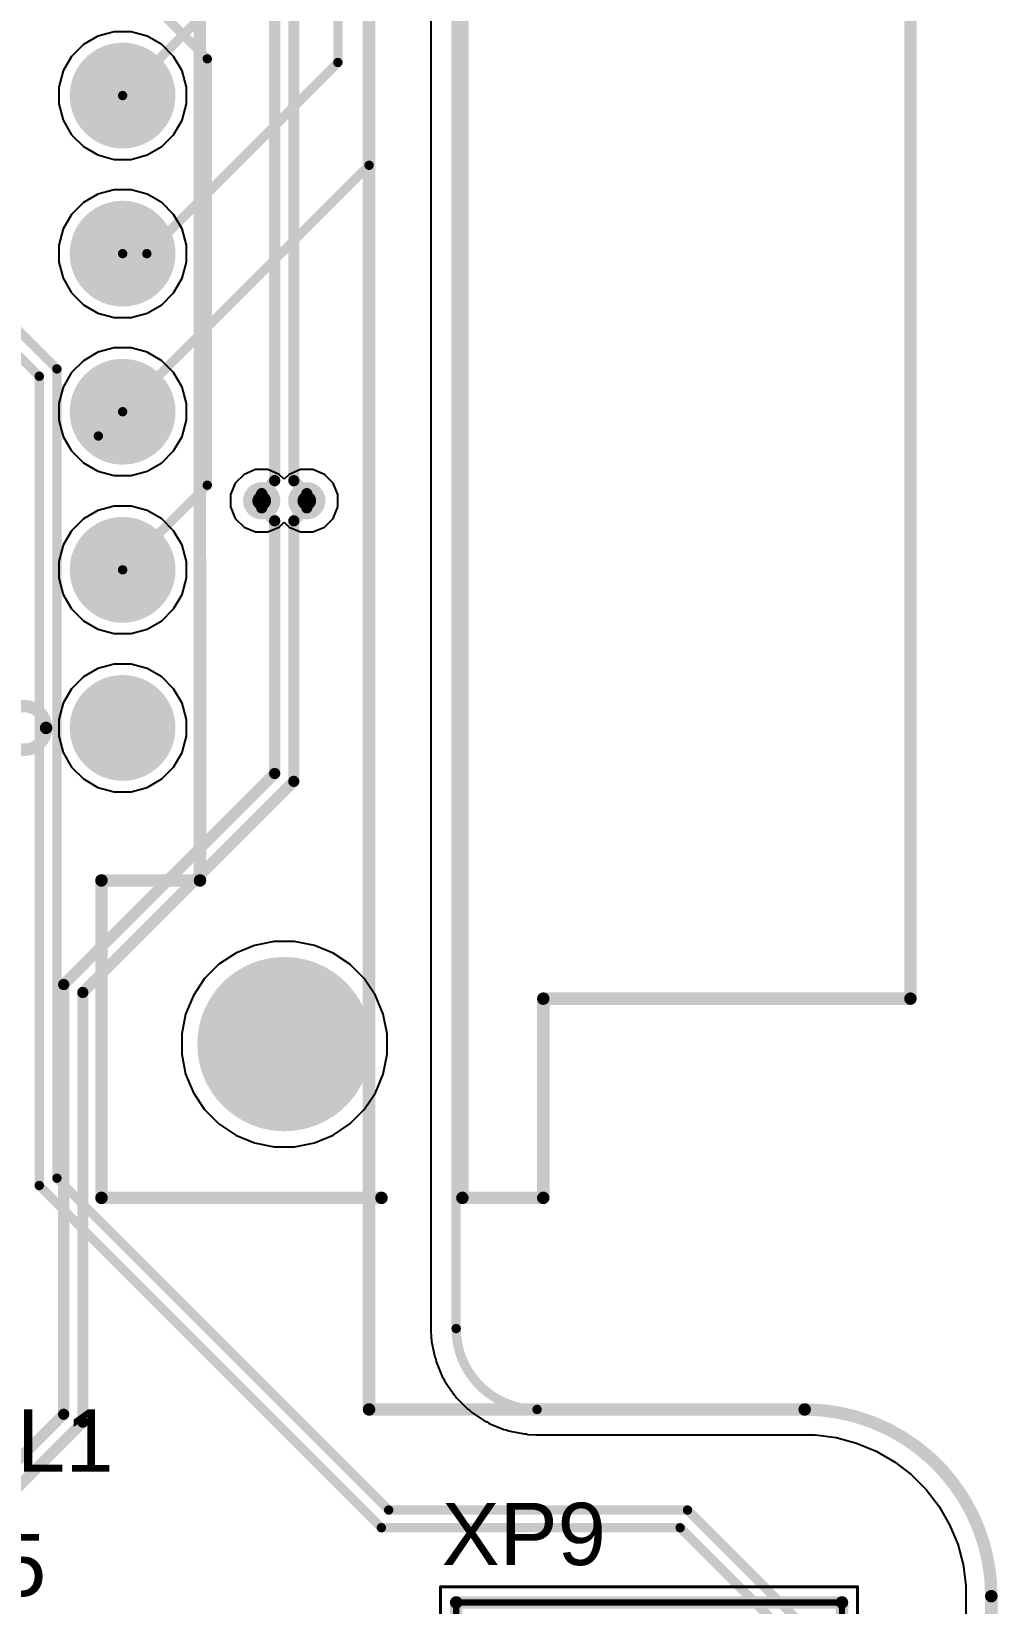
# Model space of a CAD drawing. Header units: inches. Extents: x 0 to 110, y 0 to 95.
# Drawn here: x 94.58 to 110.1, y 14.38 to 39.64 of the extents above; entities that cross this region are included whole.
import ezdxf

# ---------------------------------------------------------------- set-up
doc = ezdxf.new("R2010")
doc.units = ezdxf.units.IN
for name, color, linetype in [('Board Shape', 56, 'Continuous'), ('Bottom Layer', 5, 'Continuous'), ('Bottom Solder', 6, 'Continuous'), ('Int1', 16, 'Continuous'), ('Int2', 76, 'Continuous'), ('Mechanical 13', 56, 'Continuous'), ('Mechanical 20', 56, 'Continuous'), ('Mechanical1', 6, 'Continuous'), ('Multi-Layer', 9, 'Continuous'), ('Pad Holes', 156, 'Continuous'), ('Top Courtyard', 56, 'Continuous'), ('Top Layer', 1, 'Continuous'), ('Top Overlay', 2, 'Continuous'), ('Top Solder', 216, 'Continuous'), ('Via Holes', 16, 'Continuous')]:
    doc.layers.add(name, color=color, linetype=linetype)
doc.styles.add('Arial', font='', dxfattribs={"height": 0.2})
doc.styles.get('Arial').set_extended_font_data('Arial')

# ---------------------------------------------------------------- blocks, each defined once
blk = doc.blocks.new('DIN41612_48_3_____________________717')
at = {"layer": 'Bottom Layer'}
h = blk.add_hatch(color=5, dxfattribs=at)
edge = h.paths.add_edge_path()
edge.add_arc((-19.05, 5.46), 0.825, 0, 360)
h = blk.add_hatch(color=5, dxfattribs=at)
edge = h.paths.add_edge_path()
edge.add_arc((-16.51, 5.46), 0.825, 0, 360)
h = blk.add_hatch(color=5, dxfattribs=at)
edge = h.paths.add_edge_path()
edge.add_arc((-13.97, 5.46), 0.825, 0, 360)
h = blk.add_hatch(color=5, dxfattribs=at)
edge = h.paths.add_edge_path()
edge.add_arc((-11.43, 5.46), 0.825, 0, 360)
h = blk.add_hatch(color=5, dxfattribs=at)
edge = h.paths.add_edge_path()
edge.add_arc((-8.89, 5.46), 0.825, 0, 360)
h = blk.add_hatch(color=5, dxfattribs=at)
edge = h.paths.add_edge_path()
edge.add_arc((-24.13, 2.86), 1.25, 0, 360)
at = {"layer": 'Bottom Solder'}
h = blk.add_hatch(color=6, dxfattribs=at)
edge = h.paths.add_edge_path()
edge.add_arc((-19.05, 5.46), 0.85, 0, 360)
h = blk.add_hatch(color=6, dxfattribs=at)
edge = h.paths.add_edge_path()
edge.add_arc((-16.51, 5.46), 0.85, 0, 360)
h = blk.add_hatch(color=6, dxfattribs=at)
edge = h.paths.add_edge_path()
edge.add_arc((-13.97, 5.46), 0.85, 0, 360)
h = blk.add_hatch(color=6, dxfattribs=at)
edge = h.paths.add_edge_path()
edge.add_arc((-11.43, 5.46), 0.85, 0, 360)
h = blk.add_hatch(color=6, dxfattribs=at)
edge = h.paths.add_edge_path()
edge.add_arc((-8.89, 5.46), 0.85, 0, 360)
h = blk.add_hatch(color=6, dxfattribs=at)
edge = h.paths.add_edge_path()
edge.add_arc((-24.13, 2.86), 1.275, 0, 360)
at = {"layer": 'Int1'}
h = blk.add_hatch(color=16, dxfattribs=at)
edge = h.paths.add_edge_path()
edge.add_arc((-19.05, 5.46), 0.825, 0, 360)
h = blk.add_hatch(color=16, dxfattribs=at)
edge = h.paths.add_edge_path()
edge.add_arc((-16.51, 5.46), 0.825, 0, 360)
h = blk.add_hatch(color=16, dxfattribs=at)
edge = h.paths.add_edge_path()
edge.add_arc((-13.97, 5.46), 0.825, 0, 360)
h = blk.add_hatch(color=16, dxfattribs=at)
edge = h.paths.add_edge_path()
edge.add_arc((-11.43, 5.46), 0.825, 0, 360)
h = blk.add_hatch(color=16, dxfattribs=at)
edge = h.paths.add_edge_path()
edge.add_arc((-8.89, 5.46), 0.825, 0, 360)
h = blk.add_hatch(color=16, dxfattribs=at)
edge = h.paths.add_edge_path()
edge.add_arc((-24.13, 2.86), 1.25, 0, 360)
at = {"layer": 'Int2'}
h = blk.add_hatch(color=76, dxfattribs=at)
edge = h.paths.add_edge_path()
edge.add_arc((-19.05, 5.46), 0.825, 0, 360)
h = blk.add_hatch(color=76, dxfattribs=at)
edge = h.paths.add_edge_path()
edge.add_arc((-16.51, 5.46), 0.825, 0, 360)
h = blk.add_hatch(color=76, dxfattribs=at)
edge = h.paths.add_edge_path()
edge.add_arc((-13.97, 5.46), 0.825, 0, 360)
h = blk.add_hatch(color=76, dxfattribs=at)
edge = h.paths.add_edge_path()
edge.add_arc((-11.43, 5.46), 0.825, 0, 360)
h = blk.add_hatch(color=76, dxfattribs=at)
edge = h.paths.add_edge_path()
edge.add_arc((-8.89, 5.46), 0.825, 0, 360)
h = blk.add_hatch(color=76, dxfattribs=at)
edge = h.paths.add_edge_path()
edge.add_arc((-24.13, 2.86), 1.25, 0, 360)
at = {"layer": 'Multi-Layer'}
h = blk.add_hatch(color=9, dxfattribs=at)
edge = h.paths.add_edge_path()
edge.add_arc((-19.05, 5.46), 0.825, 0, 360)
h = blk.add_hatch(color=9, dxfattribs=at)
edge = h.paths.add_edge_path()
edge.add_arc((-16.51, 5.46), 0.825, 0, 360)
h = blk.add_hatch(color=9, dxfattribs=at)
edge = h.paths.add_edge_path()
edge.add_arc((-13.97, 5.46), 0.825, 0, 360)
h = blk.add_hatch(color=9, dxfattribs=at)
edge = h.paths.add_edge_path()
edge.add_arc((-11.43, 5.46), 0.825, 0, 360)
h = blk.add_hatch(color=9, dxfattribs=at)
edge = h.paths.add_edge_path()
edge.add_arc((-8.89, 5.46), 0.825, 0, 360)
h = blk.add_hatch(color=9, dxfattribs=at)
edge = h.paths.add_edge_path()
edge.add_arc((-24.13, 2.86), 1.25, 0, 360)
at = {"layer": 'Pad Holes'}
h = blk.add_hatch(color=7, dxfattribs=at)
edge = h.paths.add_edge_path()
edge.add_arc((-19.05, 5.46), 0.5, 0, 360)
h = blk.add_hatch(color=7, dxfattribs=at)
edge = h.paths.add_edge_path()
edge.add_arc((-16.51, 5.46), 0.5, 0, 360)
h = blk.add_hatch(color=7, dxfattribs=at)
edge = h.paths.add_edge_path()
edge.add_arc((-13.97, 5.46), 0.5, 0, 360)
h = blk.add_hatch(color=7, dxfattribs=at)
edge = h.paths.add_edge_path()
edge.add_arc((-11.43, 5.46), 0.5, 0, 360)
h = blk.add_hatch(color=7, dxfattribs=at)
edge = h.paths.add_edge_path()
edge.add_arc((-8.89, 5.46), 0.5, 0, 360)
h = blk.add_hatch(color=7, dxfattribs=at)
edge = h.paths.add_edge_path()
edge.add_arc((-24.13, 2.86), 1.4, 0, 360)
at = {"layer": 'Top Layer'}
h = blk.add_hatch(color=1, dxfattribs=at)
edge = h.paths.add_edge_path()
edge.add_arc((-19.05, 5.46), 0.825, 0, 360)
h = blk.add_hatch(color=1, dxfattribs=at)
edge = h.paths.add_edge_path()
edge.add_arc((-16.51, 5.46), 0.825, 0, 360)
h = blk.add_hatch(color=1, dxfattribs=at)
edge = h.paths.add_edge_path()
edge.add_arc((-13.97, 5.46), 0.825, 0, 360)
h = blk.add_hatch(color=1, dxfattribs=at)
edge = h.paths.add_edge_path()
edge.add_arc((-11.43, 5.46), 0.825, 0, 360)
h = blk.add_hatch(color=1, dxfattribs=at)
edge = h.paths.add_edge_path()
edge.add_arc((-8.89, 5.46), 0.825, 0, 360)
h = blk.add_hatch(color=1, dxfattribs=at)
edge = h.paths.add_edge_path()
edge.add_arc((-24.13, 2.86), 1.25, 0, 360)
at = {"layer": 'Top Solder'}
h = blk.add_hatch(color=216, dxfattribs=at)
edge = h.paths.add_edge_path()
edge.add_arc((-19.05, 5.46), 0.85, 0, 360)
h = blk.add_hatch(color=216, dxfattribs=at)
edge = h.paths.add_edge_path()
edge.add_arc((-16.51, 5.46), 0.85, 0, 360)
h = blk.add_hatch(color=216, dxfattribs=at)
edge = h.paths.add_edge_path()
edge.add_arc((-13.97, 5.46), 0.85, 0, 360)
h = blk.add_hatch(color=216, dxfattribs=at)
edge = h.paths.add_edge_path()
edge.add_arc((-11.43, 5.46), 0.85, 0, 360)
h = blk.add_hatch(color=216, dxfattribs=at)
edge = h.paths.add_edge_path()
edge.add_arc((-8.89, 5.46), 0.85, 0, 360)
h = blk.add_hatch(color=216, dxfattribs=at)
edge = h.paths.add_edge_path()
edge.add_arc((-24.13, 2.86), 1.275, 0, 360)
at = {"layer": 'Mechanical 13'}
for points in [[(-26.6, 0, 0.2, 0.2, 0), (36, 0, 0.2, 0.2, 0)], [(-26.6, 0, 0.2, 0.2, 0), (-26.6, -1.3, 0.2, 0.2, 0)], [(-26.6, -1.3, 0.2, 0.2, 0), (-23.4, -1.3, 0.2, 0.2, 0)], [(-23.4, -1.3, 0.2, 0.2, 0), (-23.4, -7.2, 0.2, 0.2, 0)], [(-23.4, -7.2, 0.2, 0.2, 0), (23.4, -7.2, 0.2, 0.2, 0)]]:
    blk.add_lwpolyline(points, format="xyseb", dxfattribs=at)
for points in [[(-26.65, 0, 0.1, 0.1, 1), (-26.55, 0, 0.1, 0.1, 1)], [(-26.65, 0, 0.1, 0.1, 1), (-26.55, 0, 0.1, 0.1, 1)], [(-26.65, -1.3, 0.1, 0.1, 1), (-26.55, -1.3, 0.1, 0.1, 1)], [(-26.65, -1.3, 0.1, 0.1, 1), (-26.55, -1.3, 0.1, 0.1, 1)], [(-23.45, -1.3, 0.1, 0.1, 1), (-23.35, -1.3, 0.1, 0.1, 1)], [(-23.45, -1.3, 0.1, 0.1, 1), (-23.35, -1.3, 0.1, 0.1, 1)], [(-23.45, -7.2, 0.1, 0.1, 1), (-23.35, -7.2, 0.1, 0.1, 1)], [(-23.45, -7.2, 0.1, 0.1, 1), (-23.35, -7.2, 0.1, 0.1, 1)]]:
    blk.add_lwpolyline(points, format="xyseb", close=True, dxfattribs=at)
at = {"layer": 'Top Overlay'}
for points in [[(-26.6, 5.8, 0.2, 0.2, 0), (-26.6, 1.3, 0.2, 0.2, 0)], [(-26.6, 5.8, 0.2, 0.2, 0), (-21.5, 5.8, 0.2, 0.2, 0)], [(-21.5, 5.8, 0.2, 0.2, 0), (-21.5, 4.216, 0.2, 0.2, 0)], [(21.5, 4.226, 0.2, 0.2, 0), (-21.5, 4.216, 0.2, 0.2, 0)]]:
    blk.add_lwpolyline(points, format="xyseb", dxfattribs=at)
for points in [[(-26.65, 5.8, 0.1, 0.1, 1), (-26.55, 5.8, 0.1, 0.1, 1)], [(-26.65, 5.8, 0.1, 0.1, 1), (-26.55, 5.8, 0.1, 0.1, 1)], [(-21.55, 5.8, 0.1, 0.1, 1), (-21.45, 5.8, 0.1, 0.1, 1)], [(-21.55, 5.8, 0.1, 0.1, 1), (-21.45, 5.8, 0.1, 0.1, 1)], [(-21.55, 4.216, 0.1, 0.1, 1), (-21.45, 4.216, 0.1, 0.1, 1)], [(-21.55, 4.216, 0.1, 0.1, 1), (-21.45, 4.216, 0.1, 0.1, 1)], [(-26.65, 1.3, 0.1, 0.1, 1), (-26.55, 1.3, 0.1, 0.1, 1)]]:
    blk.add_lwpolyline(points, format="xyseb", close=True, dxfattribs=at)
blk = doc.blocks.new('KK5045_04AG_720')
at = {"layer": 'Bottom Layer'}
h = blk.add_hatch(color=5, dxfattribs=at)
edge = h.paths.add_edge_path()
edge.add_arc((-7.5, 0), 0.85, 0, 360)
h = blk.add_hatch(color=5, dxfattribs=at)
edge = h.paths.add_edge_path()
edge.add_arc((-5, 0), 0.85, 0, 360)
h = blk.add_hatch(color=5, dxfattribs=at)
edge = h.paths.add_edge_path()
edge.add_arc((-2.5, 0), 0.85, 0, 360)
blk.add_hatch(color=5, dxfattribs=at).paths.add_polyline_path([(-0.825, 0.825), (0.825, 0.825), (0.825, -0.825), (-0.825, -0.825)])
at = {"layer": 'Bottom Solder'}
h = blk.add_hatch(color=6, dxfattribs=at)
edge = h.paths.add_edge_path()
edge.add_arc((-7.5, 0), 0.875, 0, 360)
h = blk.add_hatch(color=6, dxfattribs=at)
edge = h.paths.add_edge_path()
edge.add_arc((-5, 0), 0.875, 0, 360)
h = blk.add_hatch(color=6, dxfattribs=at)
edge = h.paths.add_edge_path()
edge.add_arc((-2.5, 0), 0.875, 0, 360)
blk.add_hatch(color=6, dxfattribs=at).paths.add_polyline_path([(-0.85, 0.85), (0.85, 0.85), (0.85, -0.85), (-0.85, -0.85)])
at = {"layer": 'Int1'}
h = blk.add_hatch(color=16, dxfattribs=at)
edge = h.paths.add_edge_path()
edge.add_arc((-7.5, 0), 0.85, 0, 360)
h = blk.add_hatch(color=16, dxfattribs=at)
edge = h.paths.add_edge_path()
edge.add_arc((-5, 0), 0.85, 0, 360)
h = blk.add_hatch(color=16, dxfattribs=at)
edge = h.paths.add_edge_path()
edge.add_arc((-2.5, 0), 0.85, 0, 360)
h = blk.add_hatch(color=16, dxfattribs=at)
edge = h.paths.add_edge_path()
edge.add_arc((0, 0), 0.825, 0, 360)
at = {"layer": 'Int2'}
h = blk.add_hatch(color=76, dxfattribs=at)
edge = h.paths.add_edge_path()
edge.add_arc((-7.5, 0), 0.85, 0, 360)
h = blk.add_hatch(color=76, dxfattribs=at)
edge = h.paths.add_edge_path()
edge.add_arc((-5, 0), 0.85, 0, 360)
h = blk.add_hatch(color=76, dxfattribs=at)
edge = h.paths.add_edge_path()
edge.add_arc((-2.5, 0), 0.85, 0, 360)
h = blk.add_hatch(color=76, dxfattribs=at)
edge = h.paths.add_edge_path()
edge.add_arc((0, 0), 0.825, 0, 360)
at = {"layer": 'Multi-Layer'}
h = blk.add_hatch(color=9, dxfattribs=at)
edge = h.paths.add_edge_path()
edge.add_arc((-7.5, 0), 0.85, 0, 360)
h = blk.add_hatch(color=9, dxfattribs=at)
edge = h.paths.add_edge_path()
edge.add_arc((-5, 0), 0.85, 0, 360)
h = blk.add_hatch(color=9, dxfattribs=at)
edge = h.paths.add_edge_path()
edge.add_arc((-2.5, 0), 0.85, 0, 360)
at = {"layer": 'Pad Holes'}
h = blk.add_hatch(color=7, dxfattribs=at)
edge = h.paths.add_edge_path()
edge.add_arc((-7.5, 0), 0.575, 0, 360)
h = blk.add_hatch(color=7, dxfattribs=at)
edge = h.paths.add_edge_path()
edge.add_arc((-5, 0), 0.575, 0, 360)
h = blk.add_hatch(color=7, dxfattribs=at)
edge = h.paths.add_edge_path()
edge.add_arc((-2.5, 0), 0.575, 0, 360)
h = blk.add_hatch(color=7, dxfattribs=at)
edge = h.paths.add_edge_path()
edge.add_arc((0, 0), 0.575, 0, 360)
at = {"layer": 'Top Layer'}
h = blk.add_hatch(color=1, dxfattribs=at)
edge = h.paths.add_edge_path()
edge.add_arc((-7.5, 0), 0.85, 0, 360)
h = blk.add_hatch(color=1, dxfattribs=at)
edge = h.paths.add_edge_path()
edge.add_arc((-5, 0), 0.85, 0, 360)
h = blk.add_hatch(color=1, dxfattribs=at)
edge = h.paths.add_edge_path()
edge.add_arc((-2.5, 0), 0.85, 0, 360)
blk.add_hatch(color=1, dxfattribs=at).paths.add_polyline_path([(-0.825, 0.825), (0.825, 0.825), (0.825, -0.825), (-0.825, -0.825)])
at = {"layer": 'Top Solder'}
h = blk.add_hatch(color=216, dxfattribs=at)
edge = h.paths.add_edge_path()
edge.add_arc((-7.5, 0), 0.875, 0, 360)
h = blk.add_hatch(color=216, dxfattribs=at)
edge = h.paths.add_edge_path()
edge.add_arc((-5, 0), 0.875, 0, 360)
h = blk.add_hatch(color=216, dxfattribs=at)
edge = h.paths.add_edge_path()
edge.add_arc((-2.5, 0), 0.875, 0, 360)
blk.add_hatch(color=216, dxfattribs=at).paths.add_polyline_path([(-0.85, 0.85), (0.85, 0.85), (0.85, -0.85), (-0.85, -0.85)])
at = {"layer": 'Mechanical 20'}
for points in [[(-8.95, -3.45, 0.05, 0.05, 0), (-8.95, 3.25, 0.05, 0.05, 0)], [(1.45, 3.25, 0.05, 0.05, 0), (-8.95, 3.25, 0.05, 0.05, 0)], [(1.45, -3.45, 0.05, 0.05, 0), (1.45, 3.25, 0.05, 0.05, 0)], [(1.45, -3.45, 0.05, 0.05, 0), (-8.95, -3.45, 0.05, 0.05, 0)]]:
    blk.add_lwpolyline(points, format="xyseb", dxfattribs=at)
for points in [[(-8.962, 3.25, 0.025, 0.025, 1), (-8.938, 3.25, 0.025, 0.025, 1)], [(-8.962, 3.25, 0.025, 0.025, 1), (-8.938, 3.25, 0.025, 0.025, 1)], [(1.438, 3.25, 0.025, 0.025, 1), (1.462, 3.25, 0.025, 0.025, 1)], [(1.438, 3.25, 0.025, 0.025, 1), (1.462, 3.25, 0.025, 0.025, 1)], [(-8.962, -3.45, 0.025, 0.025, 1), (-8.938, -3.45, 0.025, 0.025, 1)], [(-8.962, -3.45, 0.025, 0.025, 1), (-8.938, -3.45, 0.025, 0.025, 1)], [(1.438, -3.45, 0.025, 0.025, 1), (1.462, -3.45, 0.025, 0.025, 1)], [(1.438, -3.45, 0.025, 0.025, 1), (1.462, -3.45, 0.025, 0.025, 1)]]:
    blk.add_lwpolyline(points, format="xyseb", close=True, dxfattribs=at)
at = {"layer": 'Top Courtyard'}
for points in [[(-8.7, -3.2, 0.1, 0.1, 0), (-8.7, 3, 0.1, 0.1, 0)], [(1.2, 3, 0.1, 0.1, 0), (-8.7, 3, 0.1, 0.1, 0)], [(1.2, -3.2, 0.1, 0.1, 0), (1.2, 3, 0.1, 0.1, 0)], [(1.2, -3.2, 0.1, 0.1, 0), (-8.7, -3.2, 0.1, 0.1, 0)]]:
    blk.add_lwpolyline(points, format="xyseb", dxfattribs=at)
for points in [[(-8.725, 3, 0.05, 0.05, 1), (-8.675, 3, 0.05, 0.05, 1)], [(-8.725, 3, 0.05, 0.05, 1), (-8.675, 3, 0.05, 0.05, 1)], [(1.175, 3, 0.05, 0.05, 1), (1.225, 3, 0.05, 0.05, 1)], [(1.175, 3, 0.05, 0.05, 1), (1.225, 3, 0.05, 0.05, 1)], [(-8.725, -3.2, 0.05, 0.05, 1), (-8.675, -3.2, 0.05, 0.05, 1)], [(-8.725, -3.2, 0.05, 0.05, 1), (-8.675, -3.2, 0.05, 0.05, 1)], [(1.175, -3.2, 0.05, 0.05, 1), (1.225, -3.2, 0.05, 0.05, 1)], [(1.175, -3.2, 0.05, 0.05, 1), (1.225, -3.2, 0.05, 0.05, 1)]]:
    blk.add_lwpolyline(points, format="xyseb", close=True, dxfattribs=at)
at = {"layer": 'Top Overlay'}
for points in [[(-8.7, -3.2, 0.2, 0.2, 0), (-8.7, 3, 0.2, 0.2, 0)], [(1.2, 3, 0.2, 0.2, 0), (-8.7, 3, 0.2, 0.2, 0)], [(1.2, 0, 0.2, 0.2, 0), (1.2, 3, 0.2, 0.2, 0)], [(0, -3.2, 0.2, 0.2, 0), (-8.7, -3.2, 0.2, 0.2, 0)]]:
    blk.add_lwpolyline(points, format="xyseb", dxfattribs=at)
for points in [[(-8.75, 3, 0.1, 0.1, 1), (-8.65, 3, 0.1, 0.1, 1)], [(-8.75, 3, 0.1, 0.1, 1), (-8.65, 3, 0.1, 0.1, 1)], [(1.15, 3, 0.1, 0.1, 1), (1.25, 3, 0.1, 0.1, 1)], [(1.15, 3, 0.1, 0.1, 1), (1.25, 3, 0.1, 0.1, 1)], [(1.15, 0, 0.1, 0.1, 1), (1.25, 0, 0.1, 0.1, 1)], [(-8.75, -3.2, 0.1, 0.1, 1), (-8.65, -3.2, 0.1, 0.1, 1)], [(-8.75, -3.2, 0.1, 0.1, 1), (-8.65, -3.2, 0.1, 0.1, 1)], [(-0.05, -3.2, 0.1, 0.1, 1), (0.05, -3.2, 0.1, 0.1, 1)]]:
    blk.add_lwpolyline(points, format="xyseb", close=True, dxfattribs=at)

msp = doc.modelspace()

# ---------------------------------------------------------------- hatches: boundary and pattern name
at = {"layer": 'Bottom Layer'}
h = msp.add_hatch(color=5, dxfattribs=at)
edge = h.paths.add_edge_path()
edge.add_arc((98.275, 32.1), 0.3, 0, 360)
h = msp.add_hatch(color=5, dxfattribs=at)
edge = h.paths.add_edge_path()
edge.add_arc((99, 32.1), 0.3, 0, 360)
at = {"layer": 'Int1'}
h = msp.add_hatch(color=16, dxfattribs=at)
edge = h.paths.add_edge_path()
edge.add_arc((98.275, 32.1), 0.3, 0, 360)
h = msp.add_hatch(color=16, dxfattribs=at)
edge = h.paths.add_edge_path()
edge.add_arc((99, 32.1), 0.3, 0, 360)
at = {"layer": 'Int2'}
h = msp.add_hatch(color=76, dxfattribs=at)
edge = h.paths.add_edge_path()
edge.add_arc((98.275, 32.1), 0.3, 0, 360)
h = msp.add_hatch(color=76, dxfattribs=at)
edge = h.paths.add_edge_path()
edge.add_arc((99, 32.1), 0.3, 0, 360)
at = {"layer": 'Top Layer'}
h = msp.add_hatch(color=1, dxfattribs=at)
edge = h.paths.add_edge_path()
edge.add_arc((98.275, 32.1), 0.3, 0, 360)
h = msp.add_hatch(color=1, dxfattribs=at)
edge = h.paths.add_edge_path()
edge.add_arc((99, 32.1), 0.3, 0, 360)
at = {"layer": 'Via Holes'}
h = msp.add_hatch(color=7, dxfattribs=at)
edge = h.paths.add_edge_path()
edge.add_arc((98.275, 32.1), 0.15, 0, 360)
h = msp.add_hatch(color=7, dxfattribs=at)
edge = h.paths.add_edge_path()
edge.add_arc((99, 32.1), 0.15, 0, 360)

# ---------------------------------------------------------------- linework, layer by layer
at = {"layer": 'Board Shape'}
for points in [[(101.4, 18.8, 0.15, 0.15, 0), (101.4, 76.2, 0.15, 0.15, 0)], [(102.7, 17.5, 0.15, 0.15, -0.414214), (101.4, 18.8, 0.15, 0.15, 0)], [(102.7, 17.5, 0.15, 0.15, 0), (107, 17.5, 0.15, 0.15, 0)], [(107, 17.5, 0.15, 0.15, -0.414214), (110, 14.5, 0.15, 0.15, 0)], [(110, 5, 0.15, 0.15, 0), (110, 14.5, 0.15, 0.15, 0)]]:
    msp.add_lwpolyline(points, format="xyseb", dxfattribs=at)
for points in [[(101.362, 18.8, 0.075, 0.075, 1), (101.438, 18.8, 0.075, 0.075, 1)], [(101.362, 18.8, 0.075, 0.075, 1), (101.438, 18.8, 0.075, 0.075, 1)], [(102.662, 17.5, 0.075, 0.075, 1), (102.738, 17.5, 0.075, 0.075, 1)], [(102.662, 17.5, 0.075, 0.075, 1), (102.738, 17.5, 0.075, 0.075, 1)], [(106.962, 17.5, 0.075, 0.075, 1), (107.037, 17.5, 0.075, 0.075, 1)], [(106.962, 17.5, 0.075, 0.075, 1), (107.037, 17.5, 0.075, 0.075, 1)], [(109.963, 14.5, 0.075, 0.075, 1), (110.038, 14.5, 0.075, 0.075, 1)], [(109.963, 14.5, 0.075, 0.075, 1), (110.038, 14.5, 0.075, 0.075, 1)]]:
    msp.add_lwpolyline(points, format="xyseb", close=True, dxfattribs=at)
at = {"layer": 'Bottom Layer'}
for points in [[(98.484, 32.423, 0.18, 0.18, 0), (98.484, 43.616, 0.18, 0.18, 0)], [(98.791, 32.423, 0.18, 0.18, 0), (98.791, 43.743, 0.18, 0.18, 0)], [(96.7, 39.9, 0.15, 0.15, 0), (97.4, 39.2, 0.15, 0.15, 0)], [(97.4, 32.35, 0.15, 0.15, 0), (97.4, 39.2, 0.15, 0.15, 0)], [(94.26, 34.942, 0.15, 0.15, 0), (94.984, 34.218, 0.15, 0.15, 0)], [(94.142, 34.658, 0.15, 0.15, 0), (94.7, 34.1, 0.15, 0.15, 0)], [(94.7, 21.098, 0.15, 0.15, 0), (94.7, 34.1, 0.15, 0.15, 0)], [(94.984, 21.216, 0.15, 0.15, 0), (94.984, 34.218, 0.15, 0.15, 0)], [(96.04, 30.99, 0.15, 0.15, 0), (97.4, 32.35, 0.15, 0.15, 0)], [(98.275, 32.214, 0.18, 0.18, 0), (98.484, 32.423, 0.18, 0.18, 0)], [(98.791, 32.423, 0.18, 0.18, 0), (99, 32.214, 0.18, 0.18, 0)], [(98.275, 32.1, 0.18, 0.18, 0), (98.275, 32.214, 0.18, 0.18, 0)], [(99, 32.1, 0.18, 0.18, 0), (99, 32.214, 0.18, 0.18, 0)], [(94.984, 21.216, 0.15, 0.15, 0), (100.316, 15.884, 0.15, 0.15, 0)], [(94.7, 21.098, 0.15, 0.15, 0), (100.198, 15.6, 0.15, 0.15, 0)], [(100.316, 15.884, 0.15, 0.15, 0), (105.118, 15.884, 0.15, 0.15, 0)], [(105.118, 15.884, 0.15, 0.15, 0), (107.284, 13.718, 0.15, 0.15, 0)], [(100.198, 15.6, 0.15, 0.15, 0), (105, 15.6, 0.15, 0.15, 0)], [(105, 15.6, 0.15, 0.15, 0), (107, 13.6, 0.15, 0.15, 0)]]:
    msp.add_lwpolyline(points, format="xyseb", dxfattribs=at)
for points in [[(97.363, 39.2, 0.075, 0.075, 1), (97.438, 39.2, 0.075, 0.075, 1)], [(97.363, 39.2, 0.075, 0.075, 1), (97.438, 39.2, 0.075, 0.075, 1)], [(94.663, 34.1, 0.075, 0.075, 1), (94.738, 34.1, 0.075, 0.075, 1)], [(94.663, 34.1, 0.075, 0.075, 1), (94.738, 34.1, 0.075, 0.075, 1)], [(94.947, 34.218, 0.075, 0.075, 1), (95.022, 34.218, 0.075, 0.075, 1)], [(94.947, 34.218, 0.075, 0.075, 1), (95.022, 34.218, 0.075, 0.075, 1)], [(97.363, 32.35, 0.075, 0.075, 1), (97.438, 32.35, 0.075, 0.075, 1)], [(97.363, 32.35, 0.075, 0.075, 1), (97.438, 32.35, 0.075, 0.075, 1)], [(98.439, 32.423, 0.09, 0.09, 1), (98.529, 32.423, 0.09, 0.09, 1)], [(98.439, 32.423, 0.09, 0.09, 1), (98.529, 32.423, 0.09, 0.09, 1)], [(98.746, 32.423, 0.09, 0.09, 1), (98.836, 32.423, 0.09, 0.09, 1)], [(98.746, 32.423, 0.09, 0.09, 1), (98.836, 32.423, 0.09, 0.09, 1)], [(98.23, 32.214, 0.09, 0.09, 1), (98.32, 32.214, 0.09, 0.09, 1)], [(98.23, 32.214, 0.09, 0.09, 1), (98.32, 32.214, 0.09, 0.09, 1)], [(98.23, 32.1, 0.09, 0.09, 1), (98.32, 32.1, 0.09, 0.09, 1)], [(98.955, 32.214, 0.09, 0.09, 1), (99.045, 32.214, 0.09, 0.09, 1)], [(98.955, 32.214, 0.09, 0.09, 1), (99.045, 32.214, 0.09, 0.09, 1)], [(98.955, 32.1, 0.09, 0.09, 1), (99.045, 32.1, 0.09, 0.09, 1)], [(96.003, 30.99, 0.075, 0.075, 1), (96.078, 30.99, 0.075, 0.075, 1)], [(94.947, 21.216, 0.075, 0.075, 1), (95.022, 21.216, 0.075, 0.075, 1)], [(94.947, 21.216, 0.075, 0.075, 1), (95.022, 21.216, 0.075, 0.075, 1)], [(94.663, 21.098, 0.075, 0.075, 1), (94.738, 21.098, 0.075, 0.075, 1)], [(94.663, 21.098, 0.075, 0.075, 1), (94.738, 21.098, 0.075, 0.075, 1)], [(100.278, 15.884, 0.075, 0.075, 1), (100.353, 15.884, 0.075, 0.075, 1)], [(100.278, 15.884, 0.075, 0.075, 1), (100.353, 15.884, 0.075, 0.075, 1)], [(105.08, 15.884, 0.075, 0.075, 1), (105.155, 15.884, 0.075, 0.075, 1)], [(105.08, 15.884, 0.075, 0.075, 1), (105.155, 15.884, 0.075, 0.075, 1)], [(100.161, 15.6, 0.075, 0.075, 1), (100.236, 15.6, 0.075, 0.075, 1)], [(100.161, 15.6, 0.075, 0.075, 1), (100.236, 15.6, 0.075, 0.075, 1)], [(104.962, 15.6, 0.075, 0.075, 1), (105.037, 15.6, 0.075, 0.075, 1)], [(104.962, 15.6, 0.075, 0.075, 1), (105.037, 15.6, 0.075, 0.075, 1)]]:
    msp.add_lwpolyline(points, format="xyseb", close=True, dxfattribs=at)
at = {"layer": 'Int1'}
for p, q in [((100.992, 76.2), (100.992, 18.8)), ((95.411, 39.43), (95.22, 39.239)), ((95.644, 39.565), (95.411, 39.43)), ((95.905, 39.635), (95.644, 39.565)), ((96.175, 39.635), (95.905, 39.635)), ((96.436, 39.565), (96.175, 39.635)), ((96.669, 39.43), (96.436, 39.565)), ((96.86, 39.239), (96.669, 39.43)), ((95.22, 39.239), (95.085, 39.006)), ((96.995, 39.006), (96.86, 39.239)), ((95.085, 39.006), (95.015, 38.745)), ((97.065, 38.745), (96.995, 39.006)), ((95.015, 38.745), (95.015, 38.475)), ((97.065, 38.475), (97.065, 38.745)), ((95.015, 38.475), (95.085, 38.214)), ((96.995, 38.214), (97.065, 38.475)), ((95.085, 38.214), (95.22, 37.981)), ((96.86, 37.981), (96.995, 38.214)), ((95.22, 37.981), (95.411, 37.79)), ((96.669, 37.79), (96.86, 37.981)), ((95.411, 37.79), (95.644, 37.655)), ((95.644, 37.655), (95.905, 37.585)), ((96.175, 37.585), (96.436, 37.655)), ((96.436, 37.655), (96.669, 37.79)), ((95.905, 37.585), (96.175, 37.585)), ((95.411, 36.89), (95.22, 36.699)), ((95.644, 37.025), (95.411, 36.89)), ((95.905, 37.095), (95.644, 37.025)), ((96.175, 37.095), (95.905, 37.095)), ((96.436, 37.025), (96.175, 37.095)), ((96.669, 36.89), (96.436, 37.025)), ((96.86, 36.699), (96.669, 36.89)), ((95.22, 36.699), (95.085, 36.466)), ((96.995, 36.466), (96.86, 36.699)), ((95.085, 36.466), (95.015, 36.205)), ((97.065, 36.205), (96.995, 36.466)), ((95.015, 36.205), (95.015, 35.935)), ((97.065, 35.935), (97.065, 36.205)), ((95.015, 35.935), (95.085, 35.674)), ((96.995, 35.674), (97.065, 35.935)), ((95.085, 35.674), (95.22, 35.441)), ((96.86, 35.441), (96.995, 35.674)), ((95.22, 35.441), (95.411, 35.25)), ((96.669, 35.25), (96.86, 35.441)), ((95.411, 35.25), (95.644, 35.115)), ((95.644, 35.115), (95.905, 35.045)), ((96.175, 35.045), (96.436, 35.115)), ((96.436, 35.115), (96.669, 35.25)), ((95.905, 35.045), (96.175, 35.045)), ((95.644, 34.485), (95.411, 34.35)), ((95.905, 34.555), (95.644, 34.485)), ((96.175, 34.555), (95.905, 34.555)), ((96.436, 34.485), (96.175, 34.555)), ((96.669, 34.35), (96.436, 34.485)), ((95.22, 34.159), (95.085, 33.926)), ((95.411, 34.35), (95.22, 34.159)), ((96.86, 34.159), (96.669, 34.35)), ((96.995, 33.926), (96.86, 34.159)), ((95.085, 33.926), (95.015, 33.665)), ((97.065, 33.665), (96.995, 33.926)), ((95.015, 33.665), (95.015, 33.395)), ((97.065, 33.395), (97.065, 33.665)), ((95.015, 33.395), (95.085, 33.134)), ((96.995, 33.134), (97.065, 33.395)), ((95.085, 33.134), (95.22, 32.901)), ((96.86, 32.901), (96.995, 33.134)), ((95.22, 32.901), (95.411, 32.71)), ((96.669, 32.71), (96.86, 32.901)), ((95.411, 32.71), (95.644, 32.575)), ((96.436, 32.575), (96.669, 32.71)), ((98.176, 32.6), (97.992, 32.524)), ((98.374, 32.6), (98.176, 32.6)), ((98.558, 32.524), (98.374, 32.6)), ((98.901, 32.6), (98.717, 32.524)), ((99.099, 32.6), (98.901, 32.6)), ((99.283, 32.524), (99.099, 32.6)), ((95.644, 32.575), (95.905, 32.505)), ((95.905, 32.505), (96.175, 32.505)), ((96.175, 32.505), (96.436, 32.575)), ((97.851, 32.383), (97.775, 32.199)), ((97.992, 32.524), (97.851, 32.383)), ((98.638, 32.445), (98.558, 32.524)), ((98.717, 32.524), (98.638, 32.445)), ((99.424, 32.383), (99.283, 32.524)), ((99.5, 32.199), (99.424, 32.383)), ((97.775, 32.199), (97.775, 32.001)), ((99.5, 32.001), (99.5, 32.199)), ((95.644, 31.945), (95.411, 31.81)), ((95.905, 32.015), (95.644, 31.945)), ((96.175, 32.015), (95.905, 32.015)), ((96.436, 31.945), (96.175, 32.015)), ((96.669, 31.81), (96.436, 31.945)), ((97.775, 32.001), (97.851, 31.817)), ((99.424, 31.817), (99.5, 32.001)), ((95.22, 31.619), (95.085, 31.386)), ((95.411, 31.81), (95.22, 31.619)), ((96.86, 31.619), (96.669, 31.81)), ((96.995, 31.386), (96.86, 31.619)), ((97.851, 31.817), (97.992, 31.676)), ((97.992, 31.676), (98.176, 31.6)), ((98.176, 31.6), (98.374, 31.6)), ((98.374, 31.6), (98.558, 31.676)), ((98.558, 31.676), (98.638, 31.755)), ((98.638, 31.755), (98.717, 31.676)), ((98.717, 31.676), (98.901, 31.6)), ((98.901, 31.6), (99.099, 31.6)), ((99.099, 31.6), (99.283, 31.676)), ((99.283, 31.676), (99.424, 31.817)), ((95.085, 31.386), (95.015, 31.125)), ((97.065, 31.125), (96.995, 31.386)), ((95.015, 31.125), (95.015, 30.855)), ((97.065, 30.855), (97.065, 31.125)), ((95.015, 30.855), (95.085, 30.594)), ((96.995, 30.594), (97.065, 30.855)), ((95.085, 30.594), (95.22, 30.361)), ((96.86, 30.361), (96.995, 30.594)), ((95.22, 30.361), (95.411, 30.17)), ((96.669, 30.17), (96.86, 30.361)), ((95.411, 30.17), (95.644, 30.035)), ((96.436, 30.035), (96.669, 30.17)), ((95.644, 30.035), (95.905, 29.965)), ((95.905, 29.965), (96.175, 29.965)), ((96.175, 29.965), (96.436, 30.035)), ((95.644, 29.405), (95.411, 29.27)), ((95.905, 29.475), (95.644, 29.405)), ((96.175, 29.475), (95.905, 29.475)), ((96.436, 29.405), (96.175, 29.475)), ((96.669, 29.27), (96.436, 29.405)), ((95.22, 29.079), (95.085, 28.846)), ((95.411, 29.27), (95.22, 29.079)), ((96.86, 29.079), (96.669, 29.27)), ((96.995, 28.846), (96.86, 29.079)), ((95.085, 28.846), (95.015, 28.585)), ((97.065, 28.585), (96.995, 28.846)), ((95.015, 28.585), (95.015, 28.315)), ((97.065, 28.315), (97.065, 28.585)), ((95.015, 28.315), (95.085, 28.054)), ((96.995, 28.054), (97.065, 28.315)), ((95.085, 28.054), (95.22, 27.821)), ((96.86, 27.821), (96.995, 28.054)), ((95.22, 27.821), (95.411, 27.63)), ((96.669, 27.63), (96.86, 27.821)), ((95.411, 27.63), (95.644, 27.495)), ((96.436, 27.495), (96.669, 27.63)), ((95.644, 27.495), (95.905, 27.425)), ((95.905, 27.425), (96.175, 27.425)), ((96.175, 27.425), (96.436, 27.495)), ((98.477, 25.02), (98.159, 24.957)), ((98.803, 25.02), (98.477, 25.02)), ((99.121, 24.957), (98.803, 25.02)), ((97.858, 24.832), (97.588, 24.652)), ((98.159, 24.957), (97.858, 24.832)), ((99.422, 24.832), (99.121, 24.957)), ((99.692, 24.652), (99.422, 24.832)), ((97.588, 24.652), (97.358, 24.422)), ((99.922, 24.422), (99.692, 24.652)), ((97.358, 24.422), (97.178, 24.152)), ((100.102, 24.152), (99.922, 24.422)), ((97.178, 24.152), (97.053, 23.851)), ((100.227, 23.851), (100.102, 24.152)), ((97.053, 23.851), (96.99, 23.533)), ((100.29, 23.533), (100.227, 23.851)), ((96.99, 23.533), (96.99, 23.207)), ((100.29, 23.207), (100.29, 23.533)), ((96.99, 23.207), (97.053, 22.889)), ((100.227, 22.889), (100.29, 23.207)), ((97.053, 22.889), (97.178, 22.588)), ((100.102, 22.588), (100.227, 22.889)), ((97.178, 22.588), (97.358, 22.318)), ((99.922, 22.318), (100.102, 22.588)), ((97.358, 22.318), (97.588, 22.088)), ((99.692, 22.088), (99.922, 22.318)), ((97.588, 22.088), (97.858, 21.908)), ((99.422, 21.908), (99.692, 22.088)), ((97.858, 21.908), (98.159, 21.783)), ((98.159, 21.783), (98.477, 21.72)), ((98.803, 21.72), (99.121, 21.783)), ((99.121, 21.783), (99.422, 21.908)), ((98.477, 21.72), (98.803, 21.72)), ((100.992, 18.8), (100.994, 18.79)), ((100.994, 18.79), (100.993, 18.78)), ((100.993, 18.78), (100.999, 18.653)), ((100.999, 18.653), (101.006, 18.623)), ((101.006, 18.623), (101.006, 18.593)), ((101.006, 18.593), (101.056, 18.343)), ((101.056, 18.343), (101.071, 18.306)), ((101.071, 18.306), (101.079, 18.267)), ((101.079, 18.267), (101.177, 18.031)), ((101.177, 18.031), (101.199, 17.998)), ((101.199, 17.998), (101.214, 17.961)), ((101.214, 17.961), (101.356, 17.749)), ((101.356, 17.749), (101.384, 17.72)), ((101.384, 17.72), (101.407, 17.687)), ((101.407, 17.687), (101.587, 17.507)), ((101.587, 17.507), (101.62, 17.484)), ((101.62, 17.484), (101.649, 17.456)), ((101.649, 17.456), (101.861, 17.314)), ((101.861, 17.314), (101.898, 17.299)), ((101.898, 17.299), (101.931, 17.277)), ((101.931, 17.277), (102.167, 17.179)), ((102.167, 17.179), (102.206, 17.171)), ((102.206, 17.171), (102.243, 17.156)), ((102.243, 17.156), (102.493, 17.106)), ((102.493, 17.106), (102.523, 17.106)), ((102.523, 17.106), (102.553, 17.099)), ((102.553, 17.099), (102.68, 17.093)), ((102.68, 17.093), (102.69, 17.094)), ((102.69, 17.094), (102.7, 17.092)), ((102.7, 17.092), (107.17, 17.092)), ((107.17, 17.092), (107.507, 17.048)), ((107.507, 17.048), (107.835, 16.96)), ((107.835, 16.96), (108.149, 16.83)), ((108.149, 16.83), (108.443, 16.66)), ((108.443, 16.66), (108.713, 16.453)), ((108.713, 16.453), (108.953, 16.213)), ((108.953, 16.213), (109.16, 15.943)), ((109.16, 15.943), (109.33, 15.649)), ((109.33, 15.649), (109.46, 15.335)), ((109.46, 15.335), (109.548, 15.007)), ((109.548, 15.007), (109.592, 14.67)), ((109.592, 14.67), (109.592, 14.5)), ((109.592, 14.5), (109.592, 5))]:
    msp.add_line(p, q, dxfattribs=at)
at = {"layer": 'Int2'}
for p, q in [((100.992, 76.2), (100.992, 18.8)), ((95.411, 39.43), (95.22, 39.239)), ((95.644, 39.565), (95.411, 39.43)), ((95.905, 39.635), (95.644, 39.565)), ((96.175, 39.635), (95.905, 39.635)), ((96.436, 39.565), (96.175, 39.635)), ((96.669, 39.43), (96.436, 39.565)), ((96.86, 39.239), (96.669, 39.43)), ((95.22, 39.239), (95.085, 39.006)), ((96.995, 39.006), (96.86, 39.239)), ((95.085, 39.006), (95.015, 38.745)), ((97.065, 38.745), (96.995, 39.006)), ((95.015, 38.745), (95.015, 38.475)), ((97.065, 38.475), (97.065, 38.745)), ((95.015, 38.475), (95.085, 38.214)), ((96.995, 38.214), (97.065, 38.475)), ((95.085, 38.214), (95.22, 37.981)), ((96.86, 37.981), (96.995, 38.214)), ((95.22, 37.981), (95.411, 37.79)), ((96.669, 37.79), (96.86, 37.981)), ((95.411, 37.79), (95.644, 37.655)), ((95.644, 37.655), (95.905, 37.585)), ((96.175, 37.585), (96.436, 37.655)), ((96.436, 37.655), (96.669, 37.79)), ((95.905, 37.585), (96.175, 37.585)), ((95.411, 36.89), (95.22, 36.699)), ((95.644, 37.025), (95.411, 36.89)), ((95.905, 37.095), (95.644, 37.025)), ((96.175, 37.095), (95.905, 37.095)), ((96.436, 37.025), (96.175, 37.095)), ((96.669, 36.89), (96.436, 37.025)), ((96.86, 36.699), (96.669, 36.89)), ((95.22, 36.699), (95.085, 36.466)), ((96.995, 36.466), (96.86, 36.699)), ((95.085, 36.466), (95.015, 36.205)), ((97.065, 36.205), (96.995, 36.466)), ((95.015, 36.205), (95.015, 35.935)), ((97.065, 35.935), (97.065, 36.205)), ((95.015, 35.935), (95.085, 35.674)), ((96.995, 35.674), (97.065, 35.935)), ((95.085, 35.674), (95.22, 35.441)), ((96.86, 35.441), (96.995, 35.674)), ((95.22, 35.441), (95.411, 35.25)), ((96.669, 35.25), (96.86, 35.441)), ((95.411, 35.25), (95.644, 35.115)), ((95.644, 35.115), (95.905, 35.045)), ((96.175, 35.045), (96.436, 35.115)), ((96.436, 35.115), (96.669, 35.25)), ((95.905, 35.045), (96.175, 35.045)), ((95.644, 34.485), (95.411, 34.35)), ((95.905, 34.555), (95.644, 34.485)), ((96.175, 34.555), (95.905, 34.555)), ((96.436, 34.485), (96.175, 34.555)), ((96.669, 34.35), (96.436, 34.485)), ((95.22, 34.159), (95.085, 33.926)), ((95.411, 34.35), (95.22, 34.159)), ((96.86, 34.159), (96.669, 34.35)), ((96.995, 33.926), (96.86, 34.159)), ((95.085, 33.926), (95.015, 33.665)), ((97.065, 33.665), (96.995, 33.926)), ((95.015, 33.665), (95.015, 33.395)), ((97.065, 33.395), (97.065, 33.665)), ((95.015, 33.395), (95.085, 33.134)), ((96.995, 33.134), (97.065, 33.395)), ((95.085, 33.134), (95.22, 32.901)), ((96.86, 32.901), (96.995, 33.134)), ((95.22, 32.901), (95.411, 32.71)), ((96.669, 32.71), (96.86, 32.901)), ((95.411, 32.71), (95.644, 32.575)), ((96.436, 32.575), (96.669, 32.71)), ((98.176, 32.6), (97.992, 32.524)), ((98.374, 32.6), (98.176, 32.6)), ((98.558, 32.524), (98.374, 32.6)), ((98.901, 32.6), (98.717, 32.524)), ((99.099, 32.6), (98.901, 32.6)), ((99.283, 32.524), (99.099, 32.6)), ((95.644, 32.575), (95.905, 32.505)), ((95.905, 32.505), (96.175, 32.505)), ((96.175, 32.505), (96.436, 32.575)), ((97.851, 32.383), (97.775, 32.199)), ((97.992, 32.524), (97.851, 32.383)), ((98.638, 32.445), (98.558, 32.524)), ((98.717, 32.524), (98.638, 32.445)), ((99.424, 32.383), (99.283, 32.524)), ((99.5, 32.199), (99.424, 32.383)), ((97.775, 32.199), (97.775, 32.001)), ((99.5, 32.001), (99.5, 32.199)), ((95.644, 31.945), (95.411, 31.81)), ((95.905, 32.015), (95.644, 31.945)), ((96.175, 32.015), (95.905, 32.015)), ((96.436, 31.945), (96.175, 32.015)), ((96.669, 31.81), (96.436, 31.945)), ((97.775, 32.001), (97.851, 31.817)), ((99.424, 31.817), (99.5, 32.001)), ((95.22, 31.619), (95.085, 31.386)), ((95.411, 31.81), (95.22, 31.619)), ((96.86, 31.619), (96.669, 31.81)), ((96.995, 31.386), (96.86, 31.619)), ((97.851, 31.817), (97.992, 31.676)), ((97.992, 31.676), (98.176, 31.6)), ((98.176, 31.6), (98.374, 31.6)), ((98.374, 31.6), (98.558, 31.676)), ((98.558, 31.676), (98.638, 31.755)), ((98.638, 31.755), (98.717, 31.676)), ((98.717, 31.676), (98.901, 31.6)), ((98.901, 31.6), (99.099, 31.6)), ((99.099, 31.6), (99.283, 31.676)), ((99.283, 31.676), (99.424, 31.817)), ((95.085, 31.386), (95.015, 31.125)), ((97.065, 31.125), (96.995, 31.386)), ((95.015, 31.125), (95.015, 30.855)), ((97.065, 30.855), (97.065, 31.125)), ((95.015, 30.855), (95.085, 30.594)), ((96.995, 30.594), (97.065, 30.855)), ((95.085, 30.594), (95.22, 30.361)), ((96.86, 30.361), (96.995, 30.594)), ((95.22, 30.361), (95.411, 30.17)), ((96.669, 30.17), (96.86, 30.361)), ((95.411, 30.17), (95.644, 30.035)), ((96.436, 30.035), (96.669, 30.17)), ((95.644, 30.035), (95.905, 29.965)), ((95.905, 29.965), (96.175, 29.965)), ((96.175, 29.965), (96.436, 30.035)), ((95.644, 29.405), (95.411, 29.27)), ((95.905, 29.475), (95.644, 29.405)), ((96.175, 29.475), (95.905, 29.475)), ((96.436, 29.405), (96.175, 29.475)), ((96.669, 29.27), (96.436, 29.405)), ((95.22, 29.079), (95.085, 28.846)), ((95.411, 29.27), (95.22, 29.079)), ((96.86, 29.079), (96.669, 29.27)), ((96.995, 28.846), (96.86, 29.079)), ((95.085, 28.846), (95.015, 28.585)), ((97.065, 28.585), (96.995, 28.846)), ((95.015, 28.585), (95.015, 28.315)), ((97.065, 28.315), (97.065, 28.585)), ((95.015, 28.315), (95.085, 28.054)), ((96.995, 28.054), (97.065, 28.315)), ((95.085, 28.054), (95.22, 27.821)), ((96.86, 27.821), (96.995, 28.054)), ((95.22, 27.821), (95.411, 27.63)), ((96.669, 27.63), (96.86, 27.821)), ((95.411, 27.63), (95.644, 27.495)), ((96.436, 27.495), (96.669, 27.63)), ((95.644, 27.495), (95.905, 27.425)), ((95.905, 27.425), (96.175, 27.425)), ((96.175, 27.425), (96.436, 27.495)), ((98.477, 25.02), (98.159, 24.957)), ((98.803, 25.02), (98.477, 25.02)), ((99.121, 24.957), (98.803, 25.02)), ((97.858, 24.832), (97.588, 24.652)), ((98.159, 24.957), (97.858, 24.832)), ((99.422, 24.832), (99.121, 24.957)), ((99.692, 24.652), (99.422, 24.832)), ((97.588, 24.652), (97.358, 24.422)), ((99.922, 24.422), (99.692, 24.652)), ((97.358, 24.422), (97.178, 24.152)), ((100.102, 24.152), (99.922, 24.422)), ((97.178, 24.152), (97.053, 23.851)), ((100.227, 23.851), (100.102, 24.152)), ((97.053, 23.851), (96.99, 23.533)), ((100.29, 23.533), (100.227, 23.851)), ((96.99, 23.533), (96.99, 23.207)), ((100.29, 23.207), (100.29, 23.533)), ((96.99, 23.207), (97.053, 22.889)), ((100.227, 22.889), (100.29, 23.207)), ((97.053, 22.889), (97.178, 22.588)), ((100.102, 22.588), (100.227, 22.889)), ((97.178, 22.588), (97.358, 22.318)), ((99.922, 22.318), (100.102, 22.588)), ((97.358, 22.318), (97.588, 22.088)), ((99.692, 22.088), (99.922, 22.318)), ((97.588, 22.088), (97.858, 21.908)), ((99.422, 21.908), (99.692, 22.088)), ((97.858, 21.908), (98.159, 21.783)), ((98.159, 21.783), (98.477, 21.72)), ((98.803, 21.72), (99.121, 21.783)), ((99.121, 21.783), (99.422, 21.908)), ((98.477, 21.72), (98.803, 21.72)), ((100.992, 18.8), (100.994, 18.79)), ((100.994, 18.79), (100.993, 18.78)), ((100.993, 18.78), (100.999, 18.653)), ((100.999, 18.653), (101.006, 18.623)), ((101.006, 18.623), (101.006, 18.593)), ((101.006, 18.593), (101.056, 18.343)), ((101.056, 18.343), (101.071, 18.306)), ((101.071, 18.306), (101.079, 18.267)), ((101.079, 18.267), (101.177, 18.031)), ((101.177, 18.031), (101.199, 17.998)), ((101.199, 17.998), (101.214, 17.961)), ((101.214, 17.961), (101.356, 17.749)), ((101.356, 17.749), (101.384, 17.72)), ((101.384, 17.72), (101.407, 17.687)), ((101.407, 17.687), (101.587, 17.507)), ((101.587, 17.507), (101.62, 17.484)), ((101.62, 17.484), (101.649, 17.456)), ((101.649, 17.456), (101.861, 17.314)), ((101.861, 17.314), (101.898, 17.299)), ((101.898, 17.299), (101.931, 17.277)), ((101.931, 17.277), (102.167, 17.179)), ((102.167, 17.179), (102.206, 17.171)), ((102.206, 17.171), (102.243, 17.156)), ((102.243, 17.156), (102.493, 17.106)), ((102.493, 17.106), (102.523, 17.106)), ((102.523, 17.106), (102.553, 17.099)), ((102.553, 17.099), (102.68, 17.093)), ((102.68, 17.093), (102.69, 17.094)), ((102.69, 17.094), (102.7, 17.092)), ((102.7, 17.092), (107.17, 17.092)), ((107.17, 17.092), (107.507, 17.048)), ((107.507, 17.048), (107.835, 16.96)), ((107.835, 16.96), (108.149, 16.83)), ((108.149, 16.83), (108.443, 16.66)), ((108.443, 16.66), (108.713, 16.453)), ((108.713, 16.453), (108.953, 16.213)), ((108.953, 16.213), (109.16, 15.943)), ((109.16, 15.943), (109.33, 15.649)), ((109.33, 15.649), (109.46, 15.335)), ((109.46, 15.335), (109.548, 15.007)), ((109.548, 15.007), (109.592, 14.67)), ((109.592, 14.67), (109.592, 14.5)), ((109.592, 14.5), (109.592, 5))]:
    msp.add_line(p, q, dxfattribs=at)
at = {"layer": 'Mechanical1'}
for points in [[(100, 17.5, 0.2, 0.2, 0), (100, 77.5, 0.2, 0.2, 0)], [(100, 17.5, 0.2, 0.2, 0), (107, 17.5, 0.2, 0.2, 0)], [(107, 17.5, 0.2, 0.2, -0.414214), (110, 14.5, 0.2, 0.2, 0)], [(110, 5, 0.2, 0.2, 0), (110, 14.5, 0.2, 0.2, 0)]]:
    msp.add_lwpolyline(points, format="xyseb", dxfattribs=at)
for points in [[(94.81, 28.45, 0.2, 0.2, 1), (94.11, 28.45, 0.2, 0.2, 1)], [(94.76, 28.45, 0.1, 0.1, 1), (94.86, 28.45, 0.1, 0.1, 1)], [(99.95, 17.5, 0.1, 0.1, 1), (100.05, 17.5, 0.1, 0.1, 1)], [(99.95, 17.5, 0.1, 0.1, 1), (100.05, 17.5, 0.1, 0.1, 1)], [(106.95, 17.5, 0.1, 0.1, 1), (107.05, 17.5, 0.1, 0.1, 1)], [(106.95, 17.5, 0.1, 0.1, 1), (107.05, 17.5, 0.1, 0.1, 1)], [(109.95, 14.5, 0.1, 0.1, 1), (110.05, 14.5, 0.1, 0.1, 1)], [(109.95, 14.5, 0.1, 0.1, 1), (110.05, 14.5, 0.1, 0.1, 1)]]:
    msp.add_lwpolyline(points, format="xyseb", close=True, dxfattribs=at)
at = {"layer": 'Top Layer'}
for points in [[(100, 37.49, 0.15, 0.15, 0), (100, 67.5, 0.15, 0.15, 0)], [(99.5, 39.141, 0.15, 0.15, 0), (99.5, 67.25, 0.15, 0.15, 0)], [(96.04, 38.61, 0.15, 0.15, 0), (99, 41.57, 0.15, 0.15, 0)], [(96.429, 36.07, 0.15, 0.15, 0), (99.5, 39.141, 0.15, 0.15, 0)], [(96.04, 33.53, 0.15, 0.15, 0), (100, 37.49, 0.15, 0.15, 0)], [(96.04, 36.07, 0.15, 0.15, 0), (96.429, 36.07, 0.15, 0.15, 0)], [(95.65, 33.14, 0.15, 0.15, 0), (96.04, 33.53, 0.15, 0.15, 0)], [(98.275, 31.986, 0.18, 0.18, 0), (98.275, 32.1, 0.18, 0.18, 0)], [(99, 31.986, 0.18, 0.18, 0), (99, 32.1, 0.18, 0.18, 0)], [(98.275, 31.986, 0.18, 0.18, 0), (98.484, 31.777, 0.18, 0.18, 0)], [(98.484, 27.718, 0.18, 0.18, 0), (98.484, 31.777, 0.18, 0.18, 0)], [(98.791, 31.777, 0.18, 0.18, 0), (99, 31.986, 0.18, 0.18, 0)], [(98.791, 27.591, 0.18, 0.18, 0), (98.791, 31.777, 0.18, 0.18, 0)], [(95.093, 24.327, 0.18, 0.18, 0), (98.484, 27.718, 0.18, 0.18, 0)], [(95.4, 24.2, 0.18, 0.18, 0), (98.791, 27.591, 0.18, 0.18, 0)], [(95.093, 17.423, 0.18, 0.18, 0), (95.093, 24.327, 0.18, 0.18, 0)], [(95.4, 17.296, 0.18, 0.18, 0), (95.4, 24.2, 0.18, 0.18, 0)], [(90.963, 13.293, 0.18, 0.18, 0), (95.093, 17.423, 0.18, 0.18, 0)], [(91.18, 13.076, 0.18, 0.18, 0), (95.4, 17.296, 0.18, 0.18, 0)]]:
    msp.add_lwpolyline(points, format="xyseb", dxfattribs=at)
for points in [[(99.462, 39.141, 0.075, 0.075, 1), (99.537, 39.141, 0.075, 0.075, 1)], [(99.462, 39.141, 0.075, 0.075, 1), (99.537, 39.141, 0.075, 0.075, 1)], [(96.003, 38.61, 0.075, 0.075, 1), (96.078, 38.61, 0.075, 0.075, 1)], [(99.963, 37.49, 0.075, 0.075, 1), (100.038, 37.49, 0.075, 0.075, 1)], [(99.963, 37.49, 0.075, 0.075, 1), (100.038, 37.49, 0.075, 0.075, 1)], [(96.003, 36.07, 0.075, 0.075, 1), (96.078, 36.07, 0.075, 0.075, 1)], [(96.392, 36.07, 0.075, 0.075, 1), (96.467, 36.07, 0.075, 0.075, 1)], [(96.392, 36.07, 0.075, 0.075, 1), (96.467, 36.07, 0.075, 0.075, 1)], [(96.003, 33.53, 0.075, 0.075, 1), (96.078, 33.53, 0.075, 0.075, 1)], [(96.003, 33.53, 0.075, 0.075, 1), (96.078, 33.53, 0.075, 0.075, 1)], [(95.613, 33.14, 0.075, 0.075, 1), (95.688, 33.14, 0.075, 0.075, 1)], [(98.23, 32.1, 0.09, 0.09, 1), (98.32, 32.1, 0.09, 0.09, 1)], [(98.955, 32.1, 0.09, 0.09, 1), (99.045, 32.1, 0.09, 0.09, 1)], [(98.23, 31.986, 0.09, 0.09, 1), (98.32, 31.986, 0.09, 0.09, 1)], [(98.23, 31.986, 0.09, 0.09, 1), (98.32, 31.986, 0.09, 0.09, 1)], [(98.439, 31.777, 0.09, 0.09, 1), (98.529, 31.777, 0.09, 0.09, 1)], [(98.439, 31.777, 0.09, 0.09, 1), (98.529, 31.777, 0.09, 0.09, 1)], [(98.746, 31.777, 0.09, 0.09, 1), (98.836, 31.777, 0.09, 0.09, 1)], [(98.746, 31.777, 0.09, 0.09, 1), (98.836, 31.777, 0.09, 0.09, 1)], [(98.955, 31.986, 0.09, 0.09, 1), (99.045, 31.986, 0.09, 0.09, 1)], [(98.955, 31.986, 0.09, 0.09, 1), (99.045, 31.986, 0.09, 0.09, 1)], [(98.439, 27.718, 0.09, 0.09, 1), (98.529, 27.718, 0.09, 0.09, 1)], [(98.439, 27.718, 0.09, 0.09, 1), (98.529, 27.718, 0.09, 0.09, 1)], [(98.746, 27.591, 0.09, 0.09, 1), (98.836, 27.591, 0.09, 0.09, 1)], [(98.746, 27.591, 0.09, 0.09, 1), (98.836, 27.591, 0.09, 0.09, 1)], [(95.048, 24.327, 0.09, 0.09, 1), (95.138, 24.327, 0.09, 0.09, 1)], [(95.048, 24.327, 0.09, 0.09, 1), (95.138, 24.327, 0.09, 0.09, 1)], [(95.355, 24.2, 0.09, 0.09, 1), (95.445, 24.2, 0.09, 0.09, 1)], [(95.355, 24.2, 0.09, 0.09, 1), (95.445, 24.2, 0.09, 0.09, 1)], [(95.048, 17.423, 0.09, 0.09, 1), (95.138, 17.423, 0.09, 0.09, 1)], [(95.048, 17.423, 0.09, 0.09, 1), (95.138, 17.423, 0.09, 0.09, 1)], [(95.355, 17.296, 0.09, 0.09, 1), (95.445, 17.296, 0.09, 0.09, 1)], [(95.355, 17.296, 0.09, 0.09, 1), (95.445, 17.296, 0.09, 0.09, 1)]]:
    msp.add_lwpolyline(points, format="xyseb", close=True, dxfattribs=at)

# ---------------------------------------------------------------- block references
for name, p, rotation in [('DIN41612_48_3_____________________717', (101.5, 47.5), 90), ('KK5045_04AG_720', (104.6, 5.7), 270)]:
    msp.add_blockref(name, p, dxfattribs=dict(rotation=rotation))

# ---------------------------------------------------------------- texts
at = {"layer": 'Top Overlay', "style": 'Arial'}
for s, p in [('HL1', (93.334, 16.5)), ('XP9', (101.167, 15)), ('R15', (92.25, 14.5))]:
    msp.add_text(s, height=1, dxfattribs=at).set_placement(p)

doc.saveas('drawing.dxf')
